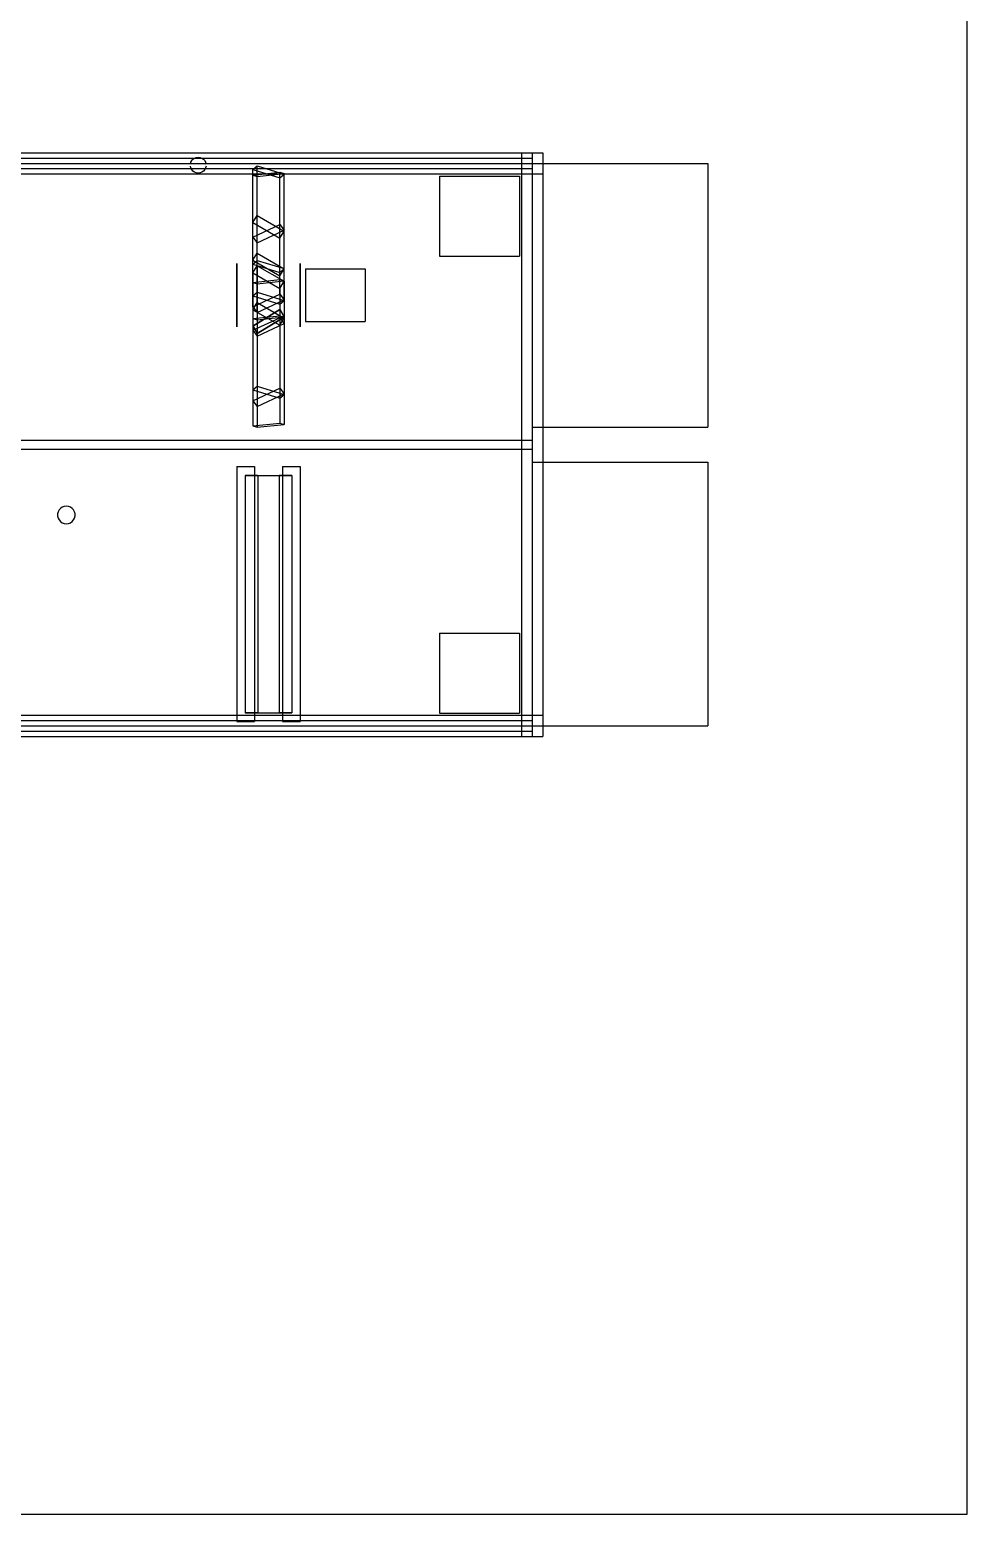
# Model space of a CAD drawing. Header units: millimetres. Extents: x -514 to -279, y -98 to 91.
# Drawn here: x -337.8 to -279.2, y -98 to -5.1 of the extents above; entities that cross this region are included whole.
import ezdxf

# ---------------------------------------------------------------- set-up
doc = ezdxf.new("R2010")
doc.units = ezdxf.units.MM
for name, color, linetype in [('BORDER', 7, 'Continuous'), ('HIDDEN', 8, 'Continuous'), ('VISIBLE', 7, 'Continuous')]:
    doc.layers.add(name, color=color, linetype=linetype)

msp = doc.modelspace()

# ---------------------------------------------------------------- linework, layer by layer
at = {"layer": 'BORDER'}
msp.add_lwpolyline([(-514.467, -98.022), (-279.173, -98.022), (-279.173, 91.327), (-514.467, 91.327)], close=True, dxfattribs=at)
at = {"layer": 'HIDDEN'}
for points in [[(-432.9, -12.82), (-306.4, -12.82)], [(-432.9, -12.82), (-306.4, -12.82)], [(-432.9, -12.82), (-306.4, -12.82)], [(-307.06, -12.82), (-306.4, -12.82)], [(-307.06, -12.82), (-305.74, -12.82)], [(-307.06, -12.82), (-307.06, -14.14)], [(-307.06, -12.82), (-307.06, -14.14)], [(-306.4, -12.82), (-306.4, -14.14)], [(-306.4, -12.82), (-306.4, -14.14)], [(-306.4, -12.82), (-306.4, -14.14)], [(-305.74, -12.82), (-305.74, -14.14)], [(-432.9, -13.15), (-306.4, -13.15)], [(-432.9, -13.15), (-306.4, -13.15)], [(-432.9, -13.48), (-306.4, -13.48)], [(-432.9, -13.48), (-306.4, -13.48)], [(-432.9, -13.48), (-306.4, -13.48)], [(-432.9, -13.48), (-306.4, -13.48)], [(-432.9, -13.81), (-306.4, -13.81)], [(-432.9, -13.81), (-306.4, -13.81)], [(-327.791, -13.53), (-327.763, -13.414)], [(-327.763, -13.766), (-327.791, -13.65)], [(-327.763, -13.414), (-327.707, -13.309)], [(-327.707, -13.871), (-327.763, -13.766)], [(-327.707, -13.309), (-327.628, -13.219)], [(-327.628, -13.961), (-327.707, -13.871)], [(-327.628, -13.219), (-327.53, -13.152)], [(-327.53, -13.152), (-327.418, -13.109)], [(-327.418, -13.109), (-327.3, -13.095)], [(-327.3, -13.095), (-327.182, -13.109)], [(-327.182, -13.109), (-327.07, -13.152)], [(-327.07, -13.152), (-326.972, -13.219)], [(-326.972, -13.219), (-326.893, -13.309)], [(-326.893, -13.871), (-326.972, -13.961)], [(-326.893, -13.309), (-326.837, -13.414)], [(-326.837, -13.766), (-326.893, -13.871)], [(-326.837, -13.414), (-326.809, -13.53)], [(-326.809, -13.65), (-326.837, -13.766)], [(-323.888, -13.867), (-323.6, -13.634)], [(-323.888, -13.867), (-322.2, -14.381)], [(-323.888, -19.786), (-323.888, -13.867)], [(-323.6, -13.634), (-321.912, -14.148)], [(-323.6, -19.553), (-323.6, -13.634)], [(-307.06, -13.48), (-305.74, -13.48)], [(-307.06, -13.48), (-305.74, -13.48)], [(-307.06, -13.48), (-307.06, -48.68)], [(-307.06, -13.48), (-307.06, -48.68)], [(-307.06, -13.48), (-305.74, -13.48)], [(-307.06, -13.48), (-307.06, -48.68)], [(-306.4, -13.15), (-306.4, -13.81)], [(-306.4, -13.15), (-306.4, -13.81)], [(-306.4, -13.48), (-306.4, -48.68)], [(-306.4, -13.48), (-306.4, -48.68)], [(-306.4, -13.48), (-306.4, -48.68)], [(-306.4, -13.48), (-306.4, -48.68)], [(-306.4, -13.48), (-305.74, -13.48)], [(-306.4, -13.48), (-295.4, -13.48)], [(-306.4, -13.48), (-306.4, -29.98)], [(-306.4, -13.48), (-306.4, -29.98)], [(-305.74, -13.48), (-305.74, -14.14)], [(-305.74, -13.48), (-305.74, -48.68)], [(-305.74, -13.48), (-305.74, -48.68)], [(-305.74, -13.48), (-305.74, -48.68)], [(-295.4, -13.48), (-295.4, -29.98)], [(-432.9, -14.14), (-306.4, -14.14)], [(-432.9, -14.14), (-306.4, -14.14)], [(-432.9, -14.14), (-306.4, -14.14)], [(-327.53, -14.028), (-327.628, -13.961)], [(-327.418, -14.071), (-327.53, -14.028)], [(-327.3, -14.085), (-327.418, -14.071)], [(-327.182, -14.071), (-327.3, -14.085)], [(-327.07, -14.028), (-327.182, -14.071)], [(-326.972, -13.961), (-327.07, -14.028)], [(-323.888, -14.224), (-322.2, -14.04)], [(-323.888, -20.936), (-323.888, -14.224)], [(-323.888, -14.224), (-323.6, -14.307)], [(-323.6, -14.307), (-321.912, -14.123)], [(-323.6, -21.019), (-323.6, -14.307)], [(-322.2, -20.752), (-322.2, -14.04)], [(-322.2, -14.04), (-321.912, -14.123)], [(-322.2, -14.381), (-321.912, -14.148)], [(-322.2, -20.3), (-322.2, -14.381)], [(-321.912, -20.835), (-321.912, -14.123)], [(-321.912, -20.067), (-321.912, -14.148)], [(-312.2, -14.28), (-307.2, -14.28)], [(-312.2, -14.28), (-307.2, -14.28)], [(-312.2, -14.28), (-312.2, -19.28)], [(-312.2, -14.28), (-312.2, -19.28)], [(-307.2, -14.28), (-307.2, -19.28)], [(-307.2, -14.28), (-307.2, -19.28)], [(-307.06, -14.14), (-305.74, -14.14)], [(-307.06, -14.14), (-305.74, -14.14)], [(-323.888, -17.189), (-323.6, -16.749)], [(-323.888, -17.189), (-322.2, -18.16)], [(-323.888, -19.545), (-323.888, -17.189)], [(-323.888, -18.093), (-322.2, -17.298)], [(-323.6, -16.749), (-321.912, -17.72)], [(-323.6, -19.105), (-323.6, -16.749)], [(-322.2, -21.662), (-322.2, -17.298)], [(-322.2, -17.298), (-321.912, -17.658)], [(-323.888, -22.457), (-323.888, -18.093)], [(-323.888, -18.093), (-323.6, -18.453)], [(-323.6, -18.453), (-321.912, -17.658)], [(-323.6, -22.818), (-323.6, -18.453)], [(-322.2, -18.16), (-321.912, -17.72)], [(-322.2, -20.517), (-322.2, -18.16)], [(-321.912, -22.022), (-321.912, -17.658)], [(-321.912, -20.077), (-321.912, -17.72)], [(-323.888, -19.545), (-323.6, -19.105)], [(-323.6, -19.105), (-321.912, -20.077)], [(-312.2, -19.28), (-307.2, -19.28)], [(-312.2, -19.28), (-307.2, -19.28)], [(-324.88, -19.75), (-324.88, -19.752)], [(-324.88, -19.786), (-324.88, -19.75)], [(-324.88, -19.752), (-324.88, -19.834)], [(-324.88, -19.933), (-324.88, -19.786)], [(-324.88, -19.834), (-324.88, -20.025)], [(-324.88, -20.184), (-324.88, -19.933)], [(-324.88, -20.025), (-324.88, -20.315)], [(-324.88, -20.525), (-324.88, -20.184)], [(-324.88, -20.315), (-324.88, -20.688)], [(-323.888, -19.545), (-322.2, -20.517)], [(-323.888, -19.786), (-323.6, -19.553)], [(-323.888, -19.786), (-322.2, -20.3)], [(-323.888, -20.327), (-323.6, -19.886)], [(-323.888, -20.327), (-322.2, -21.301)], [(-323.888, -20.327), (-323.888, -22.636)], [(-323.6, -19.553), (-321.912, -20.067)], [(-323.6, -19.886), (-321.912, -20.86)], [(-323.6, -19.886), (-323.6, -22.195)], [(-322.2, -20.3), (-321.912, -20.067)], [(-322.2, -20.517), (-321.912, -20.077)], [(-320.92, -19.75), (-320.92, -19.752)], [(-320.92, -19.786), (-320.92, -19.75)], [(-320.92, -19.752), (-320.92, -19.834)], [(-320.92, -19.933), (-320.92, -19.786)], [(-320.92, -19.834), (-320.92, -20.025)], [(-320.92, -20.184), (-320.92, -19.933)], [(-320.92, -20.025), (-320.92, -20.315)], [(-320.92, -20.525), (-320.92, -20.184)], [(-320.92, -20.315), (-320.92, -20.688)], [(-320.59, -20.08), (-316.85, -20.08)], [(-320.59, -20.08), (-316.85, -20.08)], [(-320.59, -20.08), (-320.59, -23.38)], [(-320.59, -20.08), (-320.59, -23.38)], [(-316.85, -20.08), (-316.85, -23.38)], [(-316.85, -20.08), (-316.85, -23.38)], [(-324.88, -20.936), (-324.88, -20.525)], [(-324.88, -20.688), (-324.88, -21.121)], [(-324.88, -21.393), (-324.88, -20.936)], [(-324.88, -21.121), (-324.88, -21.59)], [(-323.888, -20.936), (-322.2, -20.752)], [(-323.888, -20.936), (-323.6, -21.019)], [(-323.6, -21.019), (-321.912, -20.835)], [(-322.2, -20.752), (-321.912, -20.835)], [(-322.2, -21.301), (-321.912, -20.86)], [(-322.2, -21.301), (-322.2, -23.61)], [(-321.912, -20.86), (-321.912, -23.169)], [(-320.92, -20.936), (-320.92, -20.525)], [(-320.92, -20.688), (-320.92, -21.121)], [(-320.92, -21.393), (-320.92, -20.936)], [(-320.92, -21.121), (-320.92, -21.59)], [(-324.88, -21.87), (-324.88, -21.393)], [(-324.88, -21.59), (-324.88, -22.067)], [(-324.88, -22.339), (-324.88, -21.87)], [(-324.88, -22.067), (-324.88, -22.524)], [(-323.888, -21.766), (-323.6, -21.53)], [(-323.888, -22.457), (-322.2, -21.662)], [(-323.888, -21.766), (-322.2, -22.287)], [(-323.888, -21.766), (-323.888, -27.659)], [(-323.888, -22.636), (-323.6, -22.195)], [(-323.6, -21.53), (-321.912, -22.051)], [(-323.6, -21.53), (-323.6, -27.423)], [(-323.6, -22.818), (-321.912, -22.022)], [(-323.6, -22.195), (-321.912, -23.169)], [(-322.2, -21.662), (-321.912, -22.022)], [(-322.2, -22.287), (-321.912, -22.051)], [(-322.2, -22.287), (-322.2, -28.18)], [(-321.912, -22.051), (-321.912, -27.944)], [(-320.92, -21.87), (-320.92, -21.393)], [(-320.92, -21.59), (-320.92, -22.067)], [(-320.92, -22.339), (-320.92, -21.87)], [(-320.92, -22.067), (-320.92, -22.524)], [(-324.88, -22.772), (-324.88, -22.339)], [(-324.88, -22.524), (-324.88, -22.935)], [(-324.88, -23.145), (-324.88, -22.772)], [(-324.88, -22.935), (-324.88, -23.276)], [(-324.88, -23.435), (-324.88, -23.145)], [(-323.888, -22.457), (-323.6, -22.818)], [(-323.888, -23.639), (-322.2, -22.604)], [(-323.888, -23.664), (-322.2, -22.629)], [(-323.888, -22.636), (-322.2, -23.61)], [(-323.888, -23.187), (-322.2, -23.011)], [(-323.888, -23.927), (-322.2, -23.137)], [(-323.888, -23.187), (-323.888, -29.908)], [(-323.888, -23.187), (-323.6, -23.267)], [(-323.6, -24.108), (-321.912, -23.073)], [(-323.6, -23.267), (-321.912, -23.091)], [(-323.6, -24.133), (-321.912, -23.098)], [(-322.2, -22.604), (-322.2, -22.629)], [(-322.2, -22.604), (-321.912, -23.073)], [(-322.2, -22.629), (-321.912, -23.098)], [(-322.2, -23.011), (-322.2, -29.732)], [(-322.2, -23.011), (-321.912, -23.091)], [(-322.2, -23.137), (-322.2, -27.54)], [(-322.2, -23.137), (-321.912, -23.495)], [(-322.2, -23.61), (-321.912, -23.169)], [(-321.912, -23.073), (-321.912, -23.098)], [(-321.912, -23.091), (-321.912, -29.812)], [(-320.92, -22.772), (-320.92, -22.339)], [(-320.92, -22.524), (-320.92, -22.935)], [(-320.92, -23.145), (-320.92, -22.772)], [(-320.92, -22.935), (-320.92, -23.276)], [(-320.92, -23.435), (-320.92, -23.145)], [(-324.88, -23.276), (-324.88, -23.527)], [(-324.88, -23.626), (-324.88, -23.435)], [(-324.88, -23.527), (-324.88, -23.674)], [(-324.88, -23.708), (-324.88, -23.626)], [(-324.88, -23.674), (-324.88, -23.71)], [(-324.88, -23.71), (-324.88, -23.708)], [(-323.888, -23.639), (-323.888, -23.664)], [(-323.888, -23.639), (-323.6, -24.108)], [(-323.888, -23.664), (-323.6, -24.133)], [(-323.888, -23.927), (-323.888, -28.33)], [(-323.888, -23.927), (-323.6, -24.285)], [(-323.6, -23.267), (-323.6, -29.988)], [(-323.6, -24.285), (-321.912, -23.495)], [(-323.6, -24.108), (-323.6, -24.133)], [(-321.912, -23.495), (-321.912, -27.898)], [(-320.92, -23.276), (-320.92, -23.527)], [(-320.92, -23.626), (-320.92, -23.435)], [(-320.92, -23.527), (-320.92, -23.674)], [(-320.92, -23.708), (-320.92, -23.626)], [(-320.92, -23.674), (-320.92, -23.71)], [(-320.92, -23.71), (-320.92, -23.708)], [(-320.59, -23.38), (-316.85, -23.38)], [(-320.59, -23.38), (-316.85, -23.38)], [(-323.6, -24.285), (-323.6, -28.688)], [(-323.888, -27.659), (-323.6, -27.423)], [(-323.888, -28.33), (-322.2, -27.54)], [(-323.888, -27.659), (-322.2, -28.18)], [(-323.6, -27.423), (-321.912, -27.944)], [(-322.2, -27.54), (-321.912, -27.898)], [(-323.888, -28.33), (-323.6, -28.688)], [(-323.6, -28.688), (-321.912, -27.898)], [(-322.2, -28.18), (-321.912, -27.944)], [(-323.888, -29.908), (-322.2, -29.732)], [(-323.888, -29.908), (-323.6, -29.988)], [(-323.6, -29.988), (-321.912, -29.812)], [(-322.2, -29.732), (-321.912, -29.812)], [(-306.4, -29.98), (-305.74, -29.98)], [(-306.4, -29.98), (-295.4, -29.98)], [(-353.15, -30.805), (-306.4, -30.805)], [(-353.15, -30.805), (-306.4, -30.805)], [(-353.15, -31.355), (-306.4, -31.355)], [(-353.15, -31.355), (-306.4, -31.355)], [(-306.4, -30.805), (-306.4, -31.355)], [(-306.4, -30.805), (-306.4, -31.355)], [(-324.88, -32.455), (-323.78, -32.455)], [(-324.88, -32.455), (-323.78, -32.455)], [(-324.88, -32.455), (-324.88, -48.405)], [(-324.88, -32.455), (-324.88, -48.405)], [(-323.78, -32.455), (-323.78, -48.405)], [(-323.78, -32.455), (-323.78, -48.405)], [(-322.02, -32.455), (-320.92, -32.455)], [(-322.02, -32.455), (-320.92, -32.455)], [(-322.02, -32.455), (-322.02, -48.405)], [(-322.02, -32.455), (-322.02, -48.405)], [(-320.92, -32.455), (-320.92, -48.405)], [(-320.92, -32.455), (-320.92, -48.405)], [(-306.4, -32.18), (-305.74, -32.18)], [(-306.4, -32.18), (-295.4, -32.18)], [(-306.4, -32.18), (-306.4, -48.68)], [(-306.4, -32.18), (-306.4, -48.68)], [(-295.4, -32.18), (-295.4, -48.68)], [(-324.357, -33.005), (-322.234, -33.005)], [(-324.357, -33.005), (-323.566, -33.005)], [(-324.357, -33.005), (-324.357, -47.855)], [(-324.357, -33.005), (-322.234, -33.005)], [(-323.566, -33.005), (-324.357, -33.005)], [(-324.357, -33.005), (-324.357, -47.855)], [(-324.357, -33.005), (-322.234, -33.005)], [(-324.357, -33.005), (-323.566, -33.005)], [(-324.357, -33.005), (-324.357, -47.855)], [(-324.357, -33.005), (-322.234, -33.005)], [(-323.566, -33.005), (-324.357, -33.005)], [(-324.357, -33.005), (-324.357, -47.855)], [(-324.357, -33.005), (-322.234, -33.005)], [(-324.357, -33.005), (-323.566, -33.005)], [(-324.357, -33.005), (-324.357, -47.855)], [(-324.357, -33.005), (-322.234, -33.005)], [(-323.566, -33.005), (-324.357, -33.005)], [(-324.357, -33.005), (-324.357, -47.855)], [(-324.357, -33.005), (-322.234, -33.005)], [(-324.357, -33.005), (-323.566, -33.005)], [(-324.357, -33.005), (-324.357, -47.855)], [(-324.357, -33.005), (-322.234, -33.005)], [(-323.566, -33.005), (-324.357, -33.005)], [(-324.357, -33.005), (-324.357, -47.855)], [(-324.357, -33.005), (-322.234, -33.005)], [(-324.357, -33.005), (-323.566, -33.005)], [(-324.357, -33.005), (-324.357, -47.855)], [(-323.566, -33.005), (-321.443, -33.005)], [(-323.566, -33.005), (-323.566, -47.855)], [(-323.566, -33.005), (-321.443, -33.005)], [(-323.566, -33.005), (-323.566, -47.855)], [(-323.566, -33.005), (-321.443, -33.005)], [(-323.566, -33.005), (-323.566, -47.855)], [(-323.566, -33.005), (-321.443, -33.005)], [(-323.566, -33.005), (-323.566, -47.855)], [(-323.566, -33.005), (-321.443, -33.005)], [(-323.566, -33.005), (-323.566, -47.855)], [(-323.566, -33.005), (-321.443, -33.005)], [(-323.566, -33.005), (-323.566, -47.855)], [(-323.566, -33.005), (-321.443, -33.005)], [(-323.566, -33.005), (-323.566, -47.855)], [(-323.566, -33.005), (-321.443, -33.005)], [(-323.566, -33.005), (-323.566, -47.855)], [(-323.566, -33.005), (-321.443, -33.005)], [(-323.566, -33.005), (-323.566, -47.855)], [(-322.234, -33.005), (-321.443, -33.005)], [(-322.234, -33.005), (-322.234, -47.855)], [(-321.443, -33.005), (-322.234, -33.005)], [(-322.234, -33.005), (-322.234, -47.855)], [(-322.234, -33.005), (-321.443, -33.005)], [(-322.234, -33.005), (-322.234, -47.855)], [(-321.443, -33.005), (-322.234, -33.005)], [(-322.234, -33.005), (-322.234, -47.855)], [(-322.234, -33.005), (-321.443, -33.005)], [(-322.234, -33.005), (-322.234, -47.855)], [(-321.443, -33.005), (-322.234, -33.005)], [(-322.234, -33.005), (-322.234, -47.855)], [(-322.234, -33.005), (-321.443, -33.005)], [(-322.234, -33.005), (-322.234, -47.855)], [(-321.443, -33.005), (-322.234, -33.005)], [(-322.234, -33.005), (-322.234, -47.855)], [(-322.234, -33.005), (-321.443, -33.005)], [(-322.234, -33.005), (-322.234, -47.855)], [(-321.443, -33.005), (-321.443, -47.855)], [(-321.443, -33.005), (-321.443, -47.855)], [(-321.443, -33.005), (-321.443, -47.855)], [(-321.443, -33.005), (-321.443, -47.855)], [(-321.443, -33.005), (-321.443, -47.855)], [(-321.443, -33.005), (-321.443, -47.855)], [(-321.443, -33.005), (-321.443, -47.855)], [(-321.443, -33.005), (-321.443, -47.855)], [(-321.443, -33.005), (-321.443, -47.855)], [(-336.064, -35.285), (-336.096, -35.414)], [(-336.003, -35.168), (-336.064, -35.285)], [(-335.915, -35.068), (-336.003, -35.168)], [(-335.806, -34.993), (-335.915, -35.068)], [(-335.682, -34.946), (-335.806, -34.993)], [(-335.55, -34.93), (-335.682, -34.946)], [(-335.418, -34.946), (-335.55, -34.93)], [(-335.294, -34.993), (-335.418, -34.946)], [(-335.185, -35.068), (-335.294, -34.993)], [(-335.097, -35.168), (-335.185, -35.068)], [(-335.036, -35.285), (-335.097, -35.168)], [(-335.004, -35.414), (-335.036, -35.285)], [(-336.096, -35.414), (-336.096, -35.546)], [(-336.096, -35.546), (-336.064, -35.675)], [(-336.064, -35.675), (-336.003, -35.792)], [(-336.003, -35.792), (-335.915, -35.892)], [(-335.915, -35.892), (-335.806, -35.967)], [(-335.806, -35.967), (-335.682, -36.014)], [(-335.682, -36.014), (-335.55, -36.03)], [(-335.55, -36.03), (-335.418, -36.014)], [(-335.418, -36.014), (-335.294, -35.967)], [(-335.294, -35.967), (-335.185, -35.892)], [(-335.185, -35.892), (-335.097, -35.792)], [(-335.097, -35.792), (-335.036, -35.675)], [(-335.036, -35.675), (-335.004, -35.546)], [(-335.004, -35.546), (-335.004, -35.414)], [(-312.2, -42.88), (-307.2, -42.88)], [(-312.2, -42.88), (-307.2, -42.88)], [(-312.2, -42.88), (-312.2, -47.88)], [(-312.2, -42.88), (-312.2, -47.88)], [(-307.2, -42.88), (-307.2, -47.88)], [(-307.2, -42.88), (-307.2, -47.88)], [(-432.9, -48.02), (-306.4, -48.02)], [(-432.9, -48.02), (-306.4, -48.02)], [(-432.9, -48.02), (-306.4, -48.02)], [(-324.357, -47.855), (-322.234, -47.855)], [(-324.357, -47.855), (-323.566, -47.855)], [(-324.357, -47.855), (-322.234, -47.855)], [(-323.566, -47.855), (-324.357, -47.855)], [(-324.357, -47.855), (-322.234, -47.855)], [(-324.357, -47.855), (-323.566, -47.855)], [(-324.357, -47.855), (-322.234, -47.855)], [(-323.566, -47.855), (-324.357, -47.855)], [(-324.357, -47.855), (-322.234, -47.855)], [(-324.357, -47.855), (-323.566, -47.855)], [(-324.357, -47.855), (-322.234, -47.855)], [(-323.566, -47.855), (-324.357, -47.855)], [(-324.357, -47.855), (-322.234, -47.855)], [(-324.357, -47.855), (-323.566, -47.855)], [(-324.357, -47.855), (-322.234, -47.855)], [(-323.566, -47.855), (-324.357, -47.855)], [(-324.357, -47.855), (-322.234, -47.855)], [(-324.357, -47.855), (-323.566, -47.855)], [(-323.566, -47.855), (-321.443, -47.855)], [(-323.566, -47.855), (-321.443, -47.855)], [(-323.566, -47.855), (-321.443, -47.855)], [(-323.566, -47.855), (-321.443, -47.855)], [(-323.566, -47.855), (-321.443, -47.855)], [(-323.566, -47.855), (-321.443, -47.855)], [(-323.566, -47.855), (-321.443, -47.855)], [(-323.566, -47.855), (-321.443, -47.855)], [(-323.566, -47.855), (-321.443, -47.855)], [(-322.234, -47.855), (-321.443, -47.855)], [(-321.443, -47.855), (-322.234, -47.855)], [(-322.234, -47.855), (-321.443, -47.855)], [(-321.443, -47.855), (-322.234, -47.855)], [(-322.234, -47.855), (-321.443, -47.855)], [(-321.443, -47.855), (-322.234, -47.855)], [(-322.234, -47.855), (-321.443, -47.855)], [(-321.443, -47.855), (-322.234, -47.855)], [(-322.234, -47.855), (-321.443, -47.855)], [(-312.2, -47.88), (-307.2, -47.88)], [(-312.2, -47.88), (-307.2, -47.88)], [(-307.06, -48.02), (-305.74, -48.02)], [(-307.06, -48.02), (-305.74, -48.02)], [(-307.06, -48.02), (-307.06, -49.34)], [(-307.06, -48.02), (-307.06, -49.34)], [(-306.4, -48.02), (-306.4, -49.34)], [(-306.4, -48.02), (-306.4, -49.34)], [(-306.4, -48.02), (-306.4, -49.34)], [(-305.74, -48.02), (-305.74, -48.68)], [(-305.74, -48.02), (-305.74, -49.34)], [(-432.9, -48.35), (-306.4, -48.35)], [(-432.9, -48.35), (-306.4, -48.35)], [(-432.9, -48.68), (-306.4, -48.68)], [(-432.9, -48.68), (-306.4, -48.68)], [(-432.9, -48.68), (-306.4, -48.68)], [(-432.9, -48.68), (-306.4, -48.68)], [(-432.9, -49.01), (-306.4, -49.01)], [(-432.9, -49.01), (-306.4, -49.01)], [(-324.88, -48.405), (-323.78, -48.405)], [(-324.88, -48.405), (-323.78, -48.405)], [(-322.02, -48.405), (-320.92, -48.405)], [(-322.02, -48.405), (-320.92, -48.405)], [(-307.06, -48.68), (-305.74, -48.68)], [(-307.06, -48.68), (-305.74, -48.68)], [(-307.06, -48.68), (-305.74, -48.68)], [(-306.4, -48.35), (-306.4, -49.01)], [(-306.4, -48.35), (-306.4, -49.01)], [(-306.4, -48.68), (-305.74, -48.68)], [(-306.4, -48.68), (-295.4, -48.68)], [(-432.9, -49.34), (-306.4, -49.34)], [(-432.9, -49.34), (-306.4, -49.34)], [(-432.9, -49.34), (-306.4, -49.34)], [(-307.06, -49.34), (-306.4, -49.34)], [(-307.06, -49.34), (-305.74, -49.34)]]:
    msp.add_lwpolyline(points, dxfattribs=at)
at = {"layer": 'VISIBLE'}
for points in [[(-432.9, -12.82), (-306.4, -12.82)], [(-306.4, -12.82), (-306.4, -14.14)], [(-306.4, -12.82), (-305.74, -12.82)], [(-305.74, -12.82), (-305.74, -13.48)], [(-307.06, -13.48), (-305.74, -13.48)], [(-307.06, -13.48), (-307.06, -48.68)], [(-305.74, -13.48), (-305.74, -48.68)], [(-305.74, -13.48), (-295.4, -13.48)], [(-295.4, -13.48), (-295.4, -29.98)], [(-432.9, -14.14), (-306.4, -14.14)], [(-305.74, -29.98), (-295.4, -29.98)], [(-305.74, -32.18), (-295.4, -32.18)], [(-295.4, -32.18), (-295.4, -48.68)], [(-336.064, -35.285), (-336.096, -35.414)], [(-336.003, -35.168), (-336.064, -35.285)], [(-335.915, -35.068), (-336.003, -35.168)], [(-335.806, -34.993), (-335.915, -35.068)], [(-335.682, -34.946), (-335.806, -34.993)], [(-335.55, -34.93), (-335.682, -34.946)], [(-335.418, -34.946), (-335.55, -34.93)], [(-335.294, -34.993), (-335.418, -34.946)], [(-335.185, -35.068), (-335.294, -34.993)], [(-335.097, -35.168), (-335.185, -35.068)], [(-335.036, -35.285), (-335.097, -35.168)], [(-335.004, -35.414), (-335.036, -35.285)], [(-336.096, -35.414), (-336.096, -35.546)], [(-336.096, -35.546), (-336.064, -35.675)], [(-336.064, -35.675), (-336.003, -35.792)], [(-336.003, -35.792), (-335.915, -35.892)], [(-335.915, -35.892), (-335.806, -35.967)], [(-335.806, -35.967), (-335.682, -36.014)], [(-335.682, -36.014), (-335.55, -36.03)], [(-335.55, -36.03), (-335.418, -36.014)], [(-335.418, -36.014), (-335.294, -35.967)], [(-335.294, -35.967), (-335.185, -35.892)], [(-335.185, -35.892), (-335.097, -35.792)], [(-335.097, -35.792), (-335.036, -35.675)], [(-335.036, -35.675), (-335.004, -35.546)], [(-335.004, -35.546), (-335.004, -35.414)], [(-432.9, -48.02), (-306.4, -48.02)], [(-306.4, -48.02), (-306.4, -49.34)], [(-307.06, -48.68), (-305.74, -48.68)], [(-305.74, -48.68), (-305.74, -49.34)], [(-305.74, -48.68), (-295.4, -48.68)], [(-432.9, -49.34), (-306.4, -49.34)], [(-306.4, -49.34), (-305.74, -49.34)]]:
    msp.add_lwpolyline(points, dxfattribs=at)

doc.saveas('drawing.dxf')
